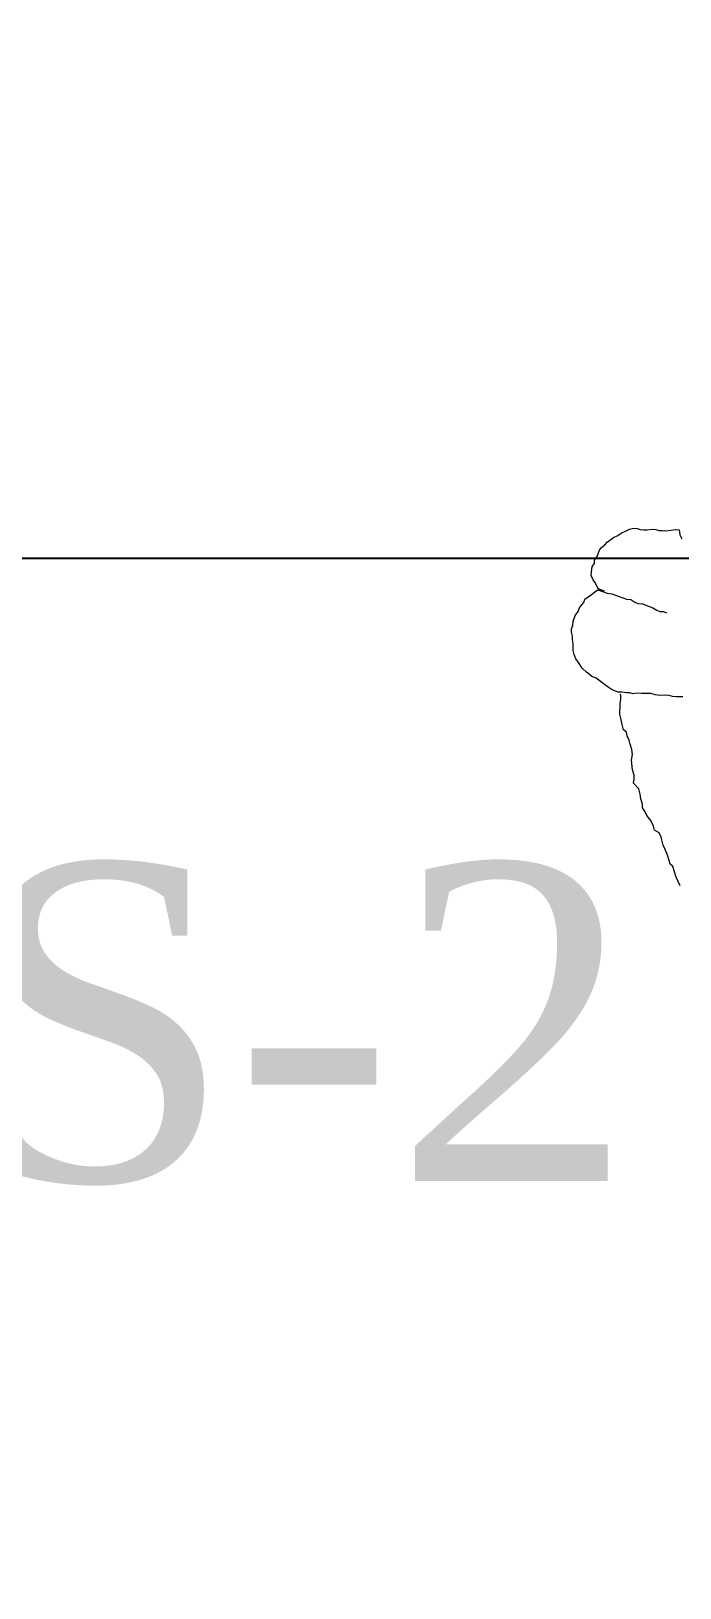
# Model space of a CAD drawing. Header units: millimetres. Extents: x 322668 to 332469, y 13187 to 20117.
# Drawn here: x 327930.6 to 327971.3, y 15942 to 16039.9 of the extents above; entities that cross this region are included whole.
import ezdxf

# ---------------------------------------------------------------- set-up
doc = ezdxf.new("R2010")
doc.units = ezdxf.units.MM
doc.header["$LTSCALE"] = 50
doc.header["$MEASUREMENT"] = 0
doc.header["$PDMODE"] = 3
doc.header["$PDSIZE"] = -0.5
doc.layers.get('0').update_dxf_attribs({"linetype": 'CONTINUOUS'})
doc.layers.get('DEFPOINTS').update_dxf_attribs({"linetype": 'CONTINUOUS'})
doc.layers.add('ekp-insan', color=251, linetype='CONTINUOUS', lineweight=15)
doc.layers.add('GRC-Ekipman', color=4, linetype='CONTINUOUS', lineweight=25)
doc.layers.add('MIM_OLCU-DIS', color=1, linetype='CONTINUOUS')
doc.styles.add('OLCU', font='TSIMPLEX.SHX', dxfattribs={"width": 0.7})
doc.styles.add('REF', font='calibri.ttf', dxfattribs={"height": 10})
doc.dimstyles.new('200-OLCU-DIŞ', dxfattribs={"dimtxt": 30, "dimasz": 10, "dimexe": 0, "dimexo": 0, "dimgap": 10, "dimtad": 1, "dimdec": 1, "dimdsep": 46, "dimtxsty": 'OLCU', "dimblk1": 'DOT', "dimblk2": 'DOT', "dimsah": 1, "dimcen": 0, "dimclrd": 7, "dimclre": 7, "dimclrt": 4, "dimadec": 0, "dimazin": 0, "dimtfac": 1, "dimtdec": 1, "dimtix": 1, "dimtmove": 2, "dimatfit": 3, "dimldrblk": 'DOT', "dimfxl": 0, "dimtolj": 1, "dimarcsym": 0})

# ---------------------------------------------------------------- blocks, each defined once
blk = doc.blocks.new('_DOT')
at = {"color": 0, "linetype": 'ByBlock'}
blk.add_line((-0.5, 0), (-1, 0), dxfattribs=at)
at = {"color": 0, "linetype": 'ByBlock', "const_width": 0.5}
blk.add_lwpolyline([(-0.25, 0, 1), (0.25, 0, 1)], format="xyb", close=True, dxfattribs=at)
blk = doc.blocks.new('*D159')
at = {"layer": 'DEFPOINTS', "color": 0}
for p in [(329577.746, 18407.964, -57.501), (327588.544, 14892.995), (330092.587, 14892.995)]:
    blk.add_point(p, dxfattribs=at)
at = {"layer": 'MIM_OLCU-DIS', "color": 7, "lineweight": -2}
for p, q in [((330052.834, 18407.964), (330092.587, 18407.964)), ((330092.587, 18397.964), (330092.587, 14902.995)), ((330052.587, 14892.995), (330092.587, 14892.995))]:
    blk.add_line(p, q, dxfattribs=at)
at = {"layer": 'MIM_OLCU-DIS', "color": 7, "lineweight": -2, "xscale": 10, "yscale": 10, "zscale": 10}
for p, rotation in [((330092.587, 18407.964), 90), ((330092.587, 14892.995), 270)]:
    blk.add_blockref('_DOT', p, dxfattribs=dict(at, rotation=rotation))
at = {"layer": 'MIM_OLCU-DIS', "color": 4, "insert": (330067.587, 16650.479), "char_height": 30, "attachment_point": 5, "rotation": 90, "style": 'OLCU'}
blk.add_mtext('\\A1;3515', dxfattribs=at)
blk = doc.blocks.new('İNSAN-1')
for p, q in [((24.557, 12.695), (24.682, 12.426)), ((24.682, 12.426), (24.806, 12.157)), ((24.806, 12.157), (24.907, 11.822)), ((24.907, 11.822), (25.007, 11.487)), ((25.007, 11.487), (25.18, 11.349)), ((25.18, 11.349), (25.238, 11.104)), ((25.238, 11.104), (25.339, 10.769)), ((25.339, 10.769), (25.505, 10.41)), ((25.505, 10.41), (25.629, 10.14)), ((25.629, 10.14), (25.688, 9.895)), ((25.688, 9.895), (25.747, 9.65)), ((25.747, 9.65), (25.871, 9.381)), ((25.871, 9.381), (26.175, 9.194)), ((26.175, 9.194), (26.234, 8.949)), ((26.234, 8.949), (26.4, 8.59)), ((26.4, 8.59), (26.656, 8.273)), ((26.656, 8.273), (26.78, 8.003)), ((26.78, 8.003), (26.929, 7.8)), ((26.929, 7.8), (26.922, 7.579)), ((26.922, 7.579), (27.022, 7.244)), ((27.022, 7.244), (27.057, 6.933)), ((27.057, 6.933), (27.157, 6.598)), ((27.157, 6.598), (27.479, 6.256)), ((27.448, 5.97), (27.441, 5.749)), ((27.479, 6.256), (27.448, 5.97)), ((27.441, 5.749), (27.541, 5.414)), ((27.541, 5.414), (27.611, 4.792)), ((27.611, 4.792), (27.556, 4.44)), ((27.556, 4.44), (27.59, 4.129)), ((27.59, 4.129), (27.69, 3.794)), ((27.69, 3.794), (27.749, 3.549)), ((27.749, 3.549), (27.874, 3.28)), ((27.874, 3.28), (27.933, 3.035)), ((27.933, 3.035), (28.105, 2.897)), ((28.105, 2.897), (28.206, 2.562)), ((28.206, 2.562), (28.282, 2.161)), ((28.282, 2.161), (28.341, 1.916)), ((28.32, 1.253), (28.289, 0.967)), ((28.327, 1.474), (28.32, 1.253)), ((28.334, 1.695), (28.327, 1.474)), ((28.341, 1.916), (28.334, 1.695)), ((24.379, 0.824), (24.6, 0.818)), ((24.6, 0.818), (24.821, 0.811)), ((24.821, 0.811), (25.043, 0.804)), ((25.043, 0.804), (25.239, 0.731)), ((25.239, 0.731), (25.46, 0.724)), ((25.46, 0.724), (25.837, 0.735)), ((25.837, 0.735), (26.124, 0.704)), ((26.124, 0.704), (26.386, 0.607)), ((26.386, 0.607), (26.607, 0.6)), ((26.607, 0.6), (26.984, 0.611)), ((26.984, 0.611), (27.27, 0.58)), ((27.27, 0.58), (27.516, 0.638)), ((27.516, 0.638), (27.713, 0.566)), ((27.713, 0.566), (27.934, 0.559)), ((27.934, 0.559), (28.22, 0.528)), ((28.22, 0.528), (28.441, 0.521)), ((28.289, 0.967), (28.282, 0.746)), ((28.282, 0.746), (28.324, 0.656)), ((28.441, 0.521), (28.835, 0.376)), ((28.835, 0.376), (29.074, 0.214)), ((29.074, 0.214), (29.312, 0.051)), ((29.312, 0.051), (29.485, -0.087)), ((29.485, -0.087), (29.658, -0.225)), ((29.658, -0.225), (29.83, -0.363)), ((29.83, -0.363), (30.093, -0.459)), ((30.093, -0.459), (30.266, -0.598)), ((30.266, -0.598), (30.438, -0.736)), ((30.438, -0.736), (30.718, -0.988)), ((30.718, -0.988), (30.908, -1.281)), ((30.908, -1.281), (31.099, -1.575)), ((31.099, -1.575), (31.223, -1.844)), ((31.223, -1.844), (31.282, -2.089)), ((31.275, -2.31), (31.268, -2.531)), ((31.268, -2.531), (31.327, -2.776)), ((31.282, -2.089), (31.275, -2.31)), ((31.327, -2.776), (31.32, -2.997)), ((31.3, -3.66), (31.269, -3.947)), ((31.372, -3.463), (31.3, -3.66)), ((31.32, -2.997), (31.379, -3.242)), ((31.379, -3.242), (31.372, -3.463)), ((25.608, -4.544), (25.411, -4.472)), ((25.829, -4.551), (25.608, -4.544)), ((26.026, -4.624), (25.829, -4.551)), ((26.264, -4.786), (26.026, -4.624)), ((26.921, -5.028), (26.264, -4.786)), ((30.889, -4.775), (30.751, -4.948)), ((30.986, -4.513), (30.889, -4.775)), ((31.124, -4.34), (30.986, -4.513)), ((31.269, -3.947), (31.124, -4.34)), ((27.207, -5.059), (26.921, -5.028)), ((27.404, -5.131), (27.207, -5.059)), ((27.643, -5.294), (27.404, -5.131)), ((27.929, -5.325), (27.643, -5.294)), ((28.848, -5.663), (27.929, -5.325)), ((29.135, -5.694), (28.848, -5.663)), ((29.726, -5.911), (29.135, -5.694)), ((29.308, -5.832), (29.702, -5.977)), ((29.929, -5.763), (29.726, -5.911)), ((30.133, -5.614), (29.929, -5.763)), ((30.541, -5.317), (30.133, -5.614)), ((30.613, -5.121), (30.541, -5.317)), ((30.751, -4.948), (30.613, -5.121)), ((29.702, -5.977), (29.867, -6.336)), ((29.867, -6.336), (30.016, -6.54)), ((30.016, -6.54), (30.141, -6.809)), ((30.141, -6.809), (30.134, -7.03)), ((29.934, -7.776), (29.771, -8.014)), ((29.941, -7.555), (29.934, -7.776)), ((30.079, -7.382), (29.941, -7.555)), ((30.134, -7.03), (30.079, -7.382)), ((29.285, -8.729), (29.147, -8.901)), ((29.488, -8.58), (29.285, -8.729)), ((29.627, -8.408), (29.488, -8.58)), ((29.771, -8.014), (29.627, -8.408)), ((24.574, -9.378), (24.449, -9.109)), ((24.608, -9.689), (24.574, -9.378)), ((24.829, -9.696), (24.608, -9.689)), ((25.451, -9.627), (24.829, -9.696)), ((25.672, -9.634), (25.451, -9.627)), ((25.893, -9.641), (25.672, -9.634)), ((26.09, -9.713), (25.893, -9.641)), ((26.311, -9.72), (26.09, -9.713)), ((26.622, -9.685), (26.311, -9.72)), ((26.843, -9.692), (26.622, -9.685)), ((27.064, -9.699), (26.843, -9.692)), ((27.261, -9.772), (27.064, -9.699)), ((27.482, -9.779), (27.261, -9.772)), ((27.727, -9.72), (27.482, -9.779)), ((27.997, -9.596), (27.727, -9.72)), ((28.266, -9.471), (27.997, -9.596)), ((28.47, -9.323), (28.266, -9.471)), ((28.739, -9.198), (28.47, -9.323)), ((29.147, -8.901), (28.739, -9.198))]:
    blk.add_line(p, q)
blk = doc.blocks.new('CTezg.100-80')
for p, q in [((-100, -80), (-100, 0)), ((-100, 0), (0, 0)), ((0, 0), (0, -80)), ((0, -2), (-100, -2)), ((0, -80), (-100, -80))]:
    blk.add_line(p, q)

msp = doc.modelspace()

# ---------------------------------------------------------------- block references
at = {"layer": 'ekp-insan', "rotation": 180}
msp.add_blockref('İNSAN-1', (327995.897, 15998.899, 44677.324), dxfattribs=at)
msp.add_blockref('İNSAN-1', (327995.897, 15998.899, 44677.324), dxfattribs=at)
at = {"layer": 'GRC-Ekipman'}
msp.add_blockref('CTezg.100-80', (328011.157, 16086.783, -272.038), dxfattribs=at)

# ---------------------------------------------------------------- texts
at = {"color": 7, "insert": (327968.45, 15987.636), "char_height": 20, "attachment_point": 3, "style": 'REF'}
msp.add_mtext_dynamic_manual_height_columns('{\\fCentury|b0|i0|c162|p18;SERVİS-2}', width=267.48961, gutter_width=50, heights=[0], dxfattribs=at)

# ---------------------------------------------------------------- dimensions: what is measured, and where the dimension line sits
at = {"layer": 'MIM_OLCU-DIS', "color": 22}
dim = msp.add_linear_dim(base=(330092.587, 14892.995), p1=(329577.746, 18407.964, -57.501), p2=(327588.544, 14892.995), angle=270, dimstyle='200-OLCU-DIŞ', dxfattribs=at)
dim.commit()
dim.dimension.update_dxf_attribs({"geometry": '*D159', "text_midpoint": (330067.587, 16650.479)})

doc.saveas('drawing.dxf')
